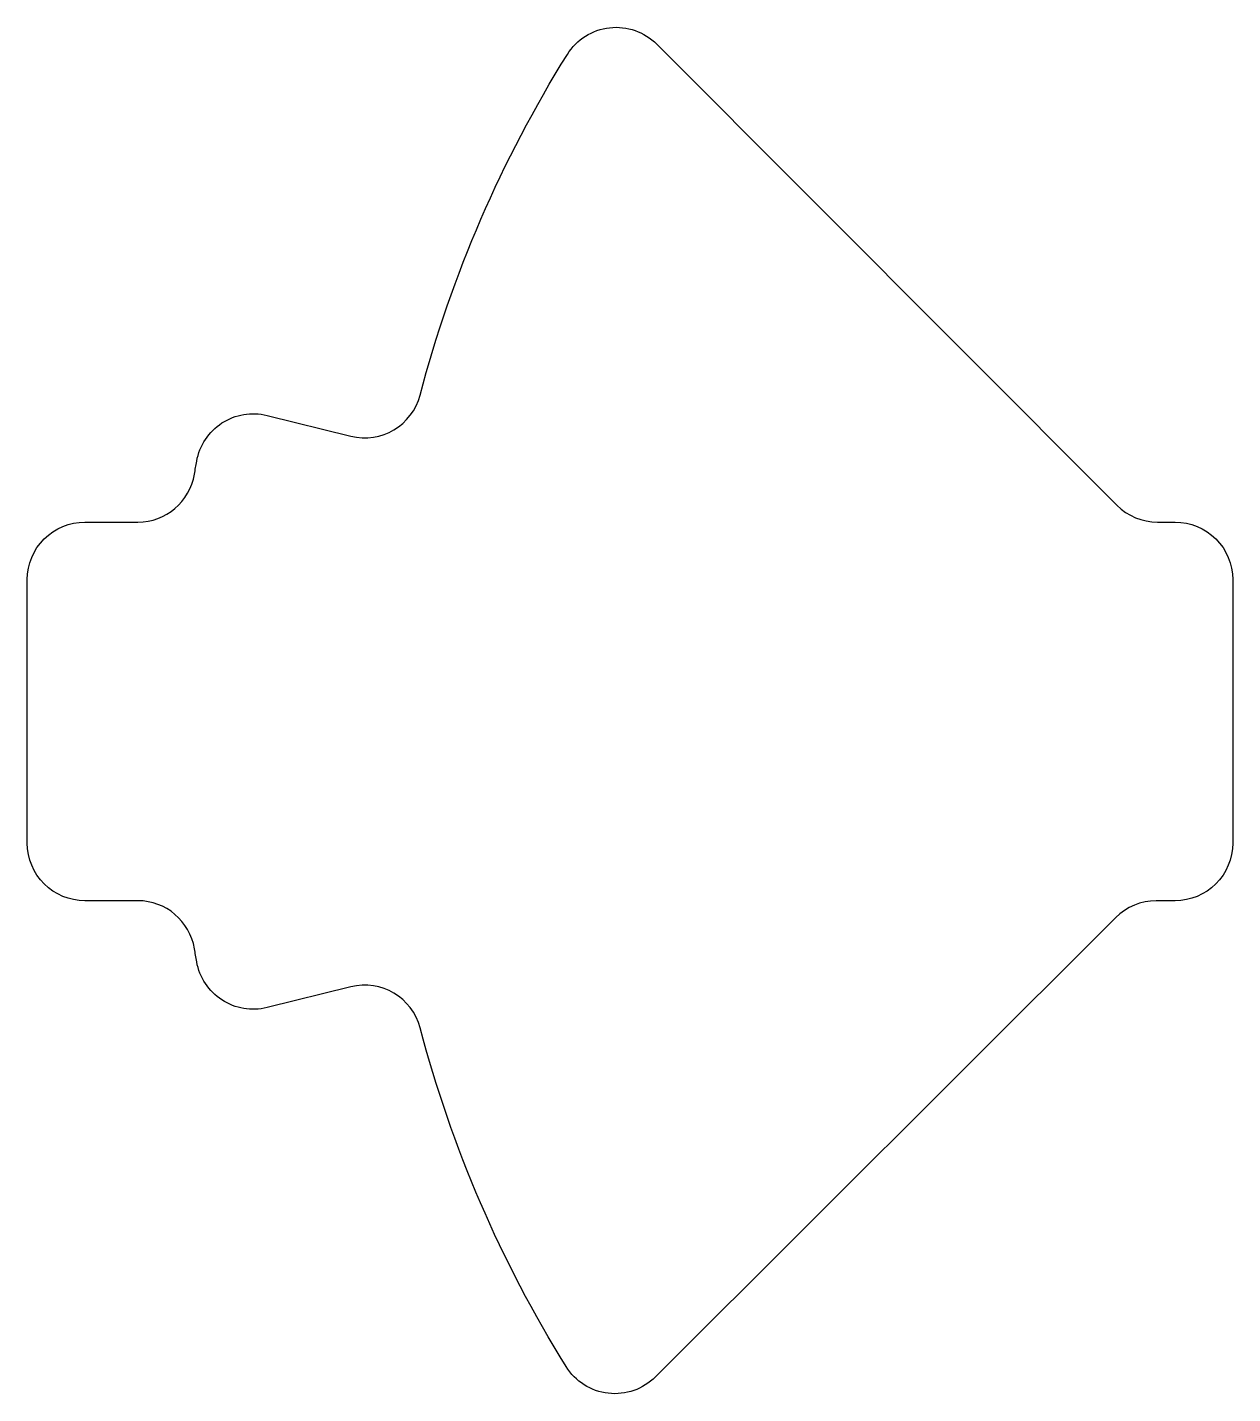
# Model space of a CAD drawing. Header units: millimetres. Extents: x -83.2 to -20.2, y -35.6 to 35.7.
import ezdxf

# ---------------------------------------------------------------- set-up
doc = ezdxf.new("R2010")
doc.units = ezdxf.units.MM
doc.layers.get('0').update_dxf_attribs({"linetype": 'CONTINUOUS'})

msp = doc.modelspace()

# ---------------------------------------------------------------- linework, layer by layer
msp.add_lwpolyline([(-26.355, -10.762), (-50.397, -34.757, -0.482811), (-55.064, -34.217, -0.074685), (-62.687, -16.53, 0.409902), (-66.31, -14.383), (-70.683, -15.467, -0.434577), (-74.359, -13.075, -0.002289), (-74.476, -12.393, 0.366701), (-77.435, -9.886), (-80.206, -9.886, -0.414214), (-83.206, -6.886), (-83.206, 6.894, -0.414214), (-80.206, 9.894), (-77.434, 9.894, 0.36667), (-74.475, 12.401, -0.002262), (-74.359, 13.075, -0.434577), (-70.683, 15.467), (-66.31, 14.383, 0.409902), (-62.687, 16.53, -0.07518), (-54.997, 34.325, -0.482811), (-50.328, 34.856), (-26.295, 10.775, 0.199168), (-24.171, 9.894), (-23.246, 9.894, -0.414214), (-20.246, 6.894), (-20.246, -6.886, -0.414214), (-23.246, -9.886), (-24.236, -9.886, 0.198657)], format="xyb", close=True)

doc.saveas('drawing.dxf')
